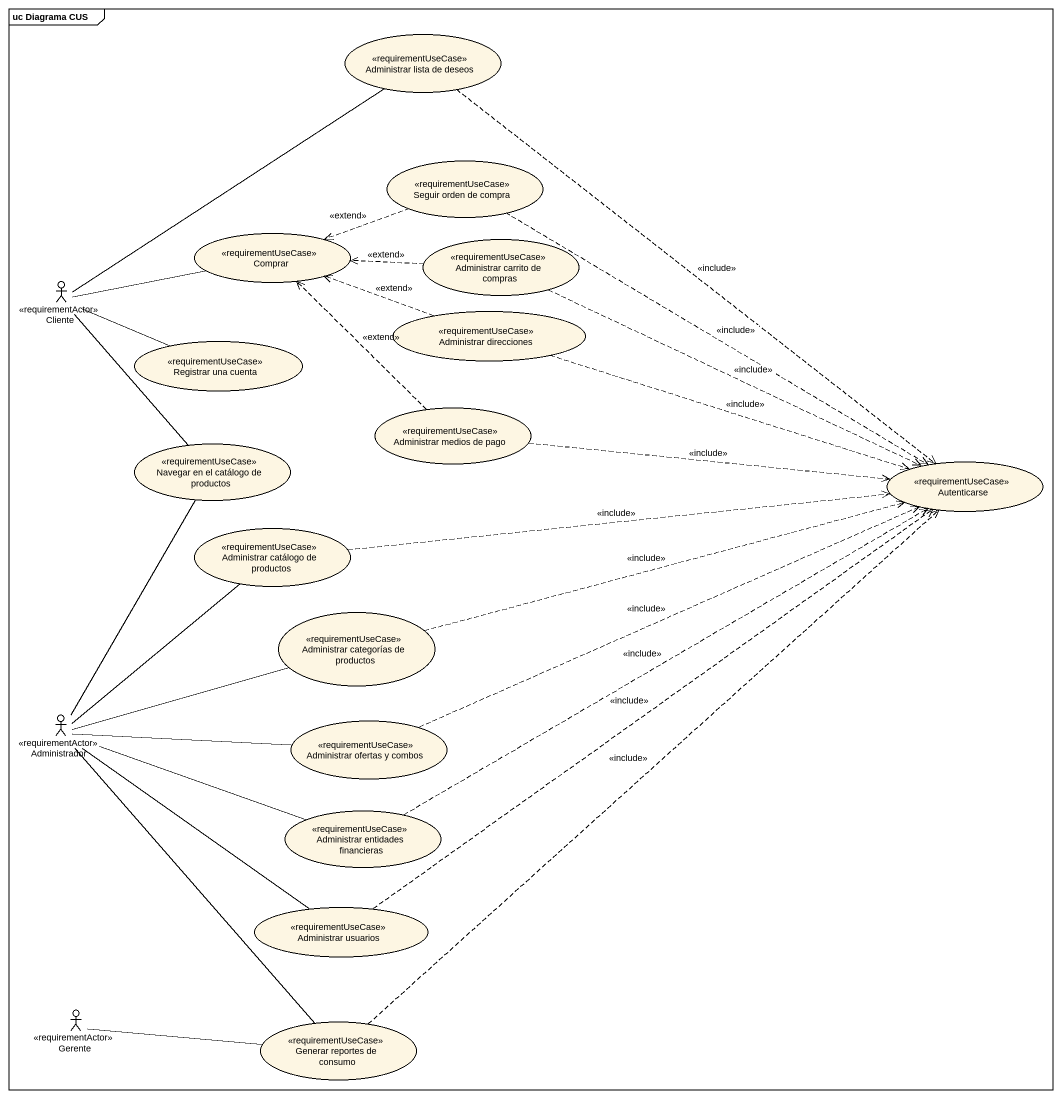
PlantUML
@startuml
mainframe uc Diagrama CUS
usecase "Administrar lista de deseos" as Administrar_lista_de_deseos <<requirementUseCase>>
usecase "Seguir orden de compra" as Seguir_orden_de_compra <<requirementUseCase>>
usecase Comprar <<requirementUseCase>>
usecase "Administrar carrito de compras" as Administrar_carrito_de <<requirementUseCase>>
actor Cliente <<requirementActor>>
usecase "Administrar direcciones" as Administrar_direcciones <<requirementUseCase>>
usecase "Registrar una cuenta" as Registrar_una_cuenta <<requirementUseCase>>
usecase "Administrar medios de pago" as Administrar_medios_de_pago <<requirementUseCase>>
usecase "Navegar en el catálogo de productos" as Navegar_en_el_catálogo_de <<requirementUseCase>>
usecase Autenticarse <<requirementUseCase>>
usecase "Administrar catálogo de productos" as Administrar_catálogo_de <<requirementUseCase>>
usecase "Administrar categorías de productos" as Administrar_categorías_de <<requirementUseCase>>
actor Administrador <<requirementActor>>
usecase "Administrar ofertas y combos" as Administrar_ofertas_y_combos <<requirementUseCase>>
usecase "Administrar entidades financieras" as Administrar_entidades <<requirementUseCase>>
usecase "Administrar usuarios" as Administrar_usuarios <<requirementUseCase>>
actor Gerente <<requirementActor>>
usecase "Generar reportes de consumo" as Generar_reportes_de_consumo <<requirementUseCase>>
Administrar_lista_de_deseos ..> Autenticarse : <<include>>
Seguir_orden_de_compra .left.> Comprar : <<extend>>
Seguir_orden_de_compra .right.> Autenticarse : <<include>>
Administrar_carrito_de .left.> Comprar : <<extend>>
Administrar_carrito_de .right.> Autenticarse : <<include>>
Cliente -up- Administrar_lista_de_deseos
Cliente -right- Comprar
Cliente -right- Registrar_una_cuenta
Administrar_direcciones .left.> Comprar : <<extend>>
Administrar_direcciones .right.> Autenticarse : <<include>>
Administrar_medios_de_pago .up.> Comprar : <<extend>>
Administrar_medios_de_pago .right.> Autenticarse : <<include>>
Navegar_en_el_catálogo_de -up- Cliente
Administrar_catálogo_de .right.> Autenticarse : <<include>>
Administrar_categorías_de .right.> Autenticarse : <<include>>
Administrador -up- Navegar_en_el_catálogo_de
Administrador -up- Administrar_catálogo_de
Administrador -right- Administrar_categorías_de
Administrador -right- Administrar_ofertas_y_combos
Administrador -right- Administrar_entidades
Administrador -- Administrar_usuarios
Administrador -- Generar_reportes_de_consumo
Administrar_ofertas_y_combos .right.> Autenticarse : <<include>>
Administrar_entidades .right.> Autenticarse : <<include>>
Administrar_usuarios .up.> Autenticarse : <<include>>
Gerente -right- Generar_reportes_de_consumo
Generar_reportes_de_consumo .up.> Autenticarse : <<include>>
@enduml
